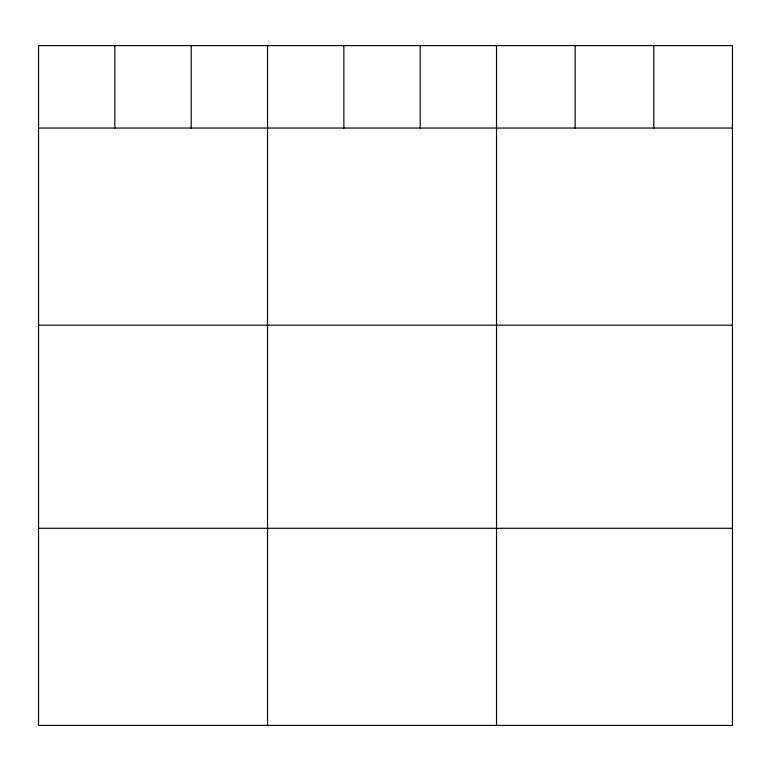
<?xml version="1.0" encoding="UTF-8"?>
<svg xmlns="http://www.w3.org/2000/svg" width="771" height="771" viewBox="0 0 771 771"><rect width="100%" height="100%" fill="white"/><g stroke="black" fill="none" stroke-linecap="round" stroke-linejoin="round"><path stroke-width="1.16" d="M732.45 128.044L732.45 725.405L38.55 725.405L38.55 45.595L732.45 45.595L732.45 128.044L38.55 128.044M38.55 325.179L732.45 325.179M38.55 528.28L732.45 528.28M653.808 45.595L653.808 128.044M575.166 45.595L575.166 128.044M496.524 45.595L496.524 725.405M420.195 45.595L420.195 128.044M343.866 45.595L343.866 128.044M267.537 45.595L267.537 725.405M191.208 45.595L191.208 128.044M114.879 45.595L114.879 128.044"/></g></svg>
